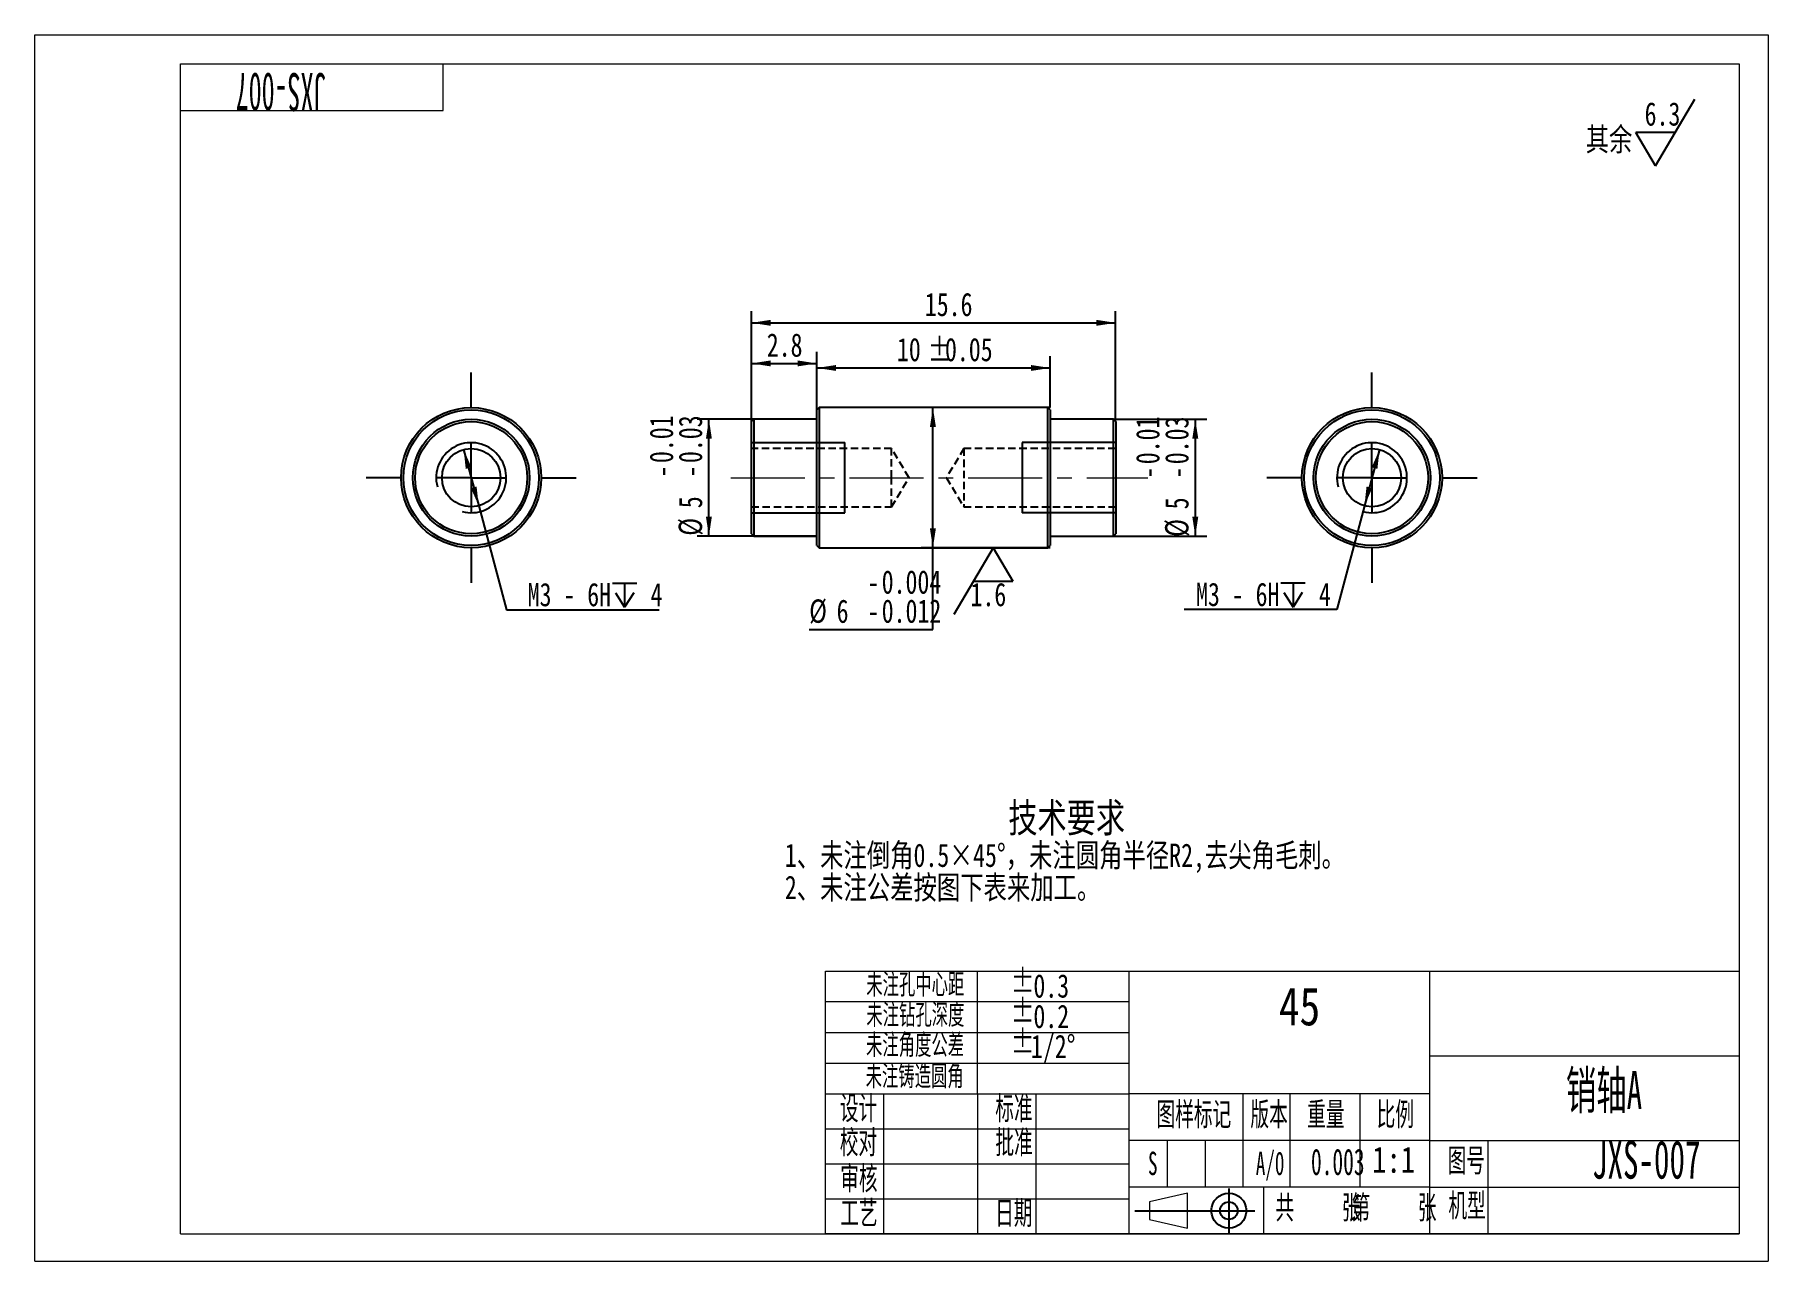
# Model space of a CAD drawing. Header units: millimetres. Extents: x 0 to 297, y 0 to 210.
import ezdxf

# ---------------------------------------------------------------- set-up
doc = ezdxf.new("R2010")
doc.units = ezdxf.units.MM
doc.linetypes.add('CENTERX2', pattern=[20.32, 12.7, -2.54, 2.54, -2.54])
doc.linetypes.add('HIDDEN', pattern=[1.905, 1.27, -0.635])
for name, color, linetype in [('02', 1, 'Continuous'), ('04', 2, 'HIDDEN'), ('05', 4, 'CENTERX2'), ('06', 5, 'Continuous'), ('12', 3, 'Continuous')]:
    doc.layers.add(name, color=color, linetype=linetype)
doc.styles.add('SLDTEXTSTYLE0', font='HYSWLONGFANGSONG.TTF', dxfattribs={"bigfont": 'bigfont'})
doc.styles.add('SLDTEXTSTYLE1', font='HYSWLONGFANGSONG.TTF')
doc.styles.add('SLDTEXTSTYLE2', font='HYSWLONGFANGSONG.TTF', dxfattribs={"width": 0.8, "bigfont": 'bigfont'})
doc.styles.add('SLDTEXTSTYLE3', font='仿宋_GB2312', dxfattribs={"width": 0.8})
doc.styles.add('SLDTEXTSTYLE4', font='HYSWLONGFANGSONG.TTF', dxfattribs={"width": 0.67})
doc.styles.add('SLDTEXTSTYLE5', font='HYSWLONGFANGSONG.TTF', dxfattribs={"width": 0.8})
doc.dimstyles.new('SLDDIMSTYLE0', dxfattribs={"dimtxt": 4, "dimasz": 3.302, "dimexe": 0, "dimexo": 0.0625, "dimgap": 1, "dimtad": 2, "dimlfac": 0.25, "dimrnd": 1e-09, "dimzin": 12, "dimdsep": 46, "dimtxsty": 'SLDTEXTSTYLE1', "dimsah": 1, "dimcen": 0.09, "dimadec": 0, "dimazin": 3, "dimtfac": 1, "dimtofl": 0, "dimtmove": 0, "dimatfit": 3, "dimfxl": 0, "dimfrac": 2, "dimtolj": 1, "dimtzin": 12, "dimarcsym": 0})
doc.dimstyles.new('SLDDIMSTYLE1', dxfattribs={"dimtxt": 4, "dimasz": 3.302, "dimexe": 0, "dimexo": 0.0625, "dimgap": 1, "dimtad": 0, "dimtih": 1, "dimtoh": 1, "dimlfac": 0.25, "dimrnd": 1e-09, "dimzin": 12, "dimdsep": 46, "dimtxsty": 'SLDTEXTSTYLE1', "dimsah": 1, "dimcen": 0.09, "dimadec": 0, "dimazin": 3, "dimtol": 1, "dimtp": -0.004, "dimtm": 0.012, "dimtfac": 1, "dimtdec": 3, "dimtofl": 0, "dimtmove": 0, "dimatfit": 3, "dimfxl": 0, "dimfrac": 2, "dimtolj": 1, "dimarcsym": 0})
doc.dimstyles.new('SLDDIMSTYLE2', dxfattribs={"dimtxt": 4, "dimasz": 3.302, "dimexe": 0, "dimexo": 0.0625, "dimgap": 1, "dimtad": 2, "dimlfac": 0.25, "dimrnd": 1e-09, "dimzin": 12, "dimdsep": 46, "dimtxsty": 'SLDTEXTSTYLE1', "dimsah": 1, "dimcen": 0.09, "dimadec": 0, "dimazin": 3, "dimtol": 1, "dimtp": -0.01, "dimtm": 0.03, "dimtfac": 1, "dimtofl": 0, "dimtmove": 0, "dimatfit": 3, "dimfxl": 0, "dimfrac": 2, "dimtolj": 1, "dimarcsym": 0})
doc.dimstyles.new('SLDDIMSTYLE3', dxfattribs={"dimtxt": 4, "dimasz": 3.302, "dimexe": 0, "dimexo": 0.0625, "dimgap": 1, "dimtad": 0, "dimtih": 1, "dimtoh": 1, "dimdec": 0, "dimlfac": 0.25, "dimrnd": 1e-09, "dimzin": 12, "dimdsep": 46, "dimtxsty": 'SLDTEXTSTYLE1', "dimsah": 1, "dimcen": 0, "dimadec": 0, "dimazin": 3, "dimtfac": 1, "dimtmove": 0, "dimatfit": 3, "dimfxl": 0, "dimfrac": 2, "dimtolj": 1, "dimtzin": 12, "dimarcsym": 0})

# ---------------------------------------------------------------- blocks, each defined once
blk = doc.blocks.new('块2')
at = {"color": 7, "linetype": 'Continuous', "lineweight": 15}
for p, q in [((265.02, 12.24), (258.52, 10.74)), ((265.02, 6.24), (265.02, 12.24)), ((258.52, 10.74), (258.52, 7.74)), ((258.52, 7.74), (265.02, 6.24))]:
    blk.add_line(p, q, dxfattribs=at)
for p, q in [((272.1, 13.04), (272.1, 5.42)), ((256.01, 9.24), (276.57, 9.24))]:
    blk.add_line(p, q)
for radius in [3, 1.5]:
    blk.add_circle((272.1, 9.24), radius)
blk = doc.blocks.new('SW_NOTE_0')
at = {"layer": '12', "color": 0, "attachment_point": 1, "style": 'SLDTEXTSTYLE0'}
for s, insert, char_height in [('\\M+18B5A术\\M+19776\\M+18B81', (0, 6.45), 5), ('1\\M+18141\\M+196A2\\M+1928D\\M+1937C\\M+18A700.5\\M+1817E45\\M+1818B\\M+18143\\M+196A2\\M+1928D圆\\M+18A70\\M+194BC\\M+18C61R2,\\M+18B8E\\M+190EB\\M+18A70\\M+196D1\\M+18E68\\M+18142', (-38.28, -0.47), 4), ('2\\M+18141\\M+196A2\\M+1928D\\M+18CF6\\M+18DB7\\M+188C2图\\M+189BA\\M+1955C\\M+19788\\M+189C1\\M+18D48\\M+18142', (-38.28, -5.97), 4)]:
    blk.add_mtext(s, dxfattribs=dict(at, insert=insert, char_height=char_height))
blk = doc.blocks.new('SW_SFSYMBOL_0')
at = {"layer": '12', "color": 0}
for p, q in [((1.88, -5.71), (8.62, 5.71)), ((1.88, -5.71), (-1.49, 0)), ((5.25, 0), (-1.49, 0))]:
    blk.add_line(p, q, dxfattribs=at)
at = {"layer": '12', "color": 0, "insert": (0, 5.16), "char_height": 4, "attachment_point": 1, "style": 'SLDTEXTSTYLE1'}
blk.add_mtext('6.3', dxfattribs=at)
blk = doc.blocks.new('_D')
at = {"layer": '12'}
for p, q in [((122.8, 144.16), (122.8, 155.72)), ((134, 144.16), (134, 155.72)), ((122.8, 153.72), (134, 153.72))]:
    blk.add_line(p, q, dxfattribs=at)
for points in [[(122.8, 153.72), (126.11, 153.21), (126.11, 154.23)], [(134, 153.72), (130.7, 154.23), (130.7, 153.21)]]:
    blk.add_solid(points, dxfattribs=at)
at = {"layer": '12', "insert": (125.43, 158.87), "char_height": 4, "attachment_point": 1, "style": 'SLDTEXTSTYLE1'}
blk.add_mtext('2.8', dxfattribs=at)
blk = doc.blocks.new('_D_1')
at = {"layer": '12'}
for p, q in [((134, 146.16), (134, 154.94)), ((174, 146.16), (174, 154.94)), ((134, 152.94), (174, 152.94))]:
    blk.add_line(p, q, dxfattribs=at)
for points in [[(134, 152.94), (137.31, 152.44), (137.31, 153.45)], [(174, 152.94), (170.7, 153.45), (170.7, 152.44)]]:
    blk.add_solid(points, dxfattribs=at)
at = {"layer": '12', "char_height": 4, "attachment_point": 1, "style": 'SLDTEXTSTYLE1'}
for s, insert in [('10', (147.73, 158.1)), ('%%p', (152.99, 158.12)), ('0.05', (155.96, 158.1))]:
    blk.add_mtext(s, dxfattribs=dict(at, insert=insert))
blk = doc.blocks.new('_D_2')
at = {"layer": '12'}
for p, q in [((174, 146.16), (151.89, 146.16)), ((153.89, 122.16), (153.89, 146.16)), ((174, 122.16), (151.89, 122.16)), ((153.89, 108.15), (153.89, 122.16)), ((132.7, 108.15), (153.89, 108.15))]:
    blk.add_line(p, q, dxfattribs=at)
for points in [[(153.89, 146.16), (153.38, 142.85), (154.4, 142.85)], [(153.89, 122.16), (154.4, 125.46), (153.38, 125.46)]]:
    blk.add_solid(points, dxfattribs=at)
at = {"layer": '12', "char_height": 4, "attachment_point": 1, "style": 'SLDTEXTSTYLE1'}
for s, insert in [('-', (142.65, 118.3)), ('0.004', (145.12, 118.3)), ('%%c', (132.7, 113.32)), ('6', (137.4, 113.31)), ('0.012', (145.12, 113.32)), ('-', (142.65, 113.32))]:
    blk.add_mtext(s, dxfattribs=dict(at, insert=insert))
blk = doc.blocks.new('_D_3')
at = {"layer": '12'}
for p, q in [((134, 144.16), (113.52, 144.16)), ((115.52, 124.16), (115.52, 144.16)), ((134, 124.16), (113.52, 124.16))]:
    blk.add_line(p, q, dxfattribs=at)
for points in [[(115.52, 144.16), (115.01, 140.85), (116.02, 140.85)], [(115.52, 124.16), (116.02, 127.46), (115.01, 127.46)]]:
    blk.add_solid(points, dxfattribs=at)
at = {"layer": '12', "char_height": 4, "attachment_point": 1, "rotation": 90, "style": 'SLDTEXTSTYLE1'}
for s, insert in [('0.01', (105.37, 136.66)), ('0.03', (110.34, 136.66)), ('-', (105.37, 134.19)), ('-', (110.34, 134.19)), ('5', (110.36, 128.93)), ('%%c', (110.34, 124.23))]:
    blk.add_mtext(s, dxfattribs=dict(at, insert=insert))
blk = doc.blocks.new('_D_4')
at = {"layer": '12'}
for p, q in [((122.8, 143.76), (122.8, 162.67)), ((122.8, 160.67), (185.2, 160.67)), ((185.2, 143.76), (185.2, 162.67))]:
    blk.add_line(p, q, dxfattribs=at)
for points in [[(122.8, 160.67), (126.11, 160.16), (126.11, 161.18)], [(185.2, 160.67), (181.9, 161.18), (181.9, 160.16)]]:
    blk.add_solid(points, dxfattribs=at)
at = {"layer": '12', "insert": (152.51, 165.82), "char_height": 4, "attachment_point": 1, "style": 'SLDTEXTSTYLE1'}
blk.add_mtext('15.6', dxfattribs=at)
blk = doc.blocks.new('_D_5')
at = {"layer": '12'}
for p, q in [((184.8, 144.16), (200.84, 144.16)), ((198.84, 144.16), (198.84, 124.16)), ((184.8, 124.16), (200.84, 124.16))]:
    blk.add_line(p, q, dxfattribs=at)
for points in [[(198.84, 144.16), (198.33, 140.85), (199.35, 140.85)], [(198.84, 124.16), (199.35, 127.46), (198.33, 127.46)]]:
    blk.add_solid(points, dxfattribs=at)
at = {"layer": '12', "char_height": 4, "attachment_point": 1, "rotation": 90, "style": 'SLDTEXTSTYLE1'}
for s, insert in [('0.01', (188.69, 136.46)), ('0.03', (193.67, 136.46)), ('-', (188.69, 134)), ('-', (193.67, 134)), ('5', (193.68, 128.74)), ('%%c', (193.67, 124.04))]:
    blk.add_mtext(s, dxfattribs=dict(at, insert=insert))
blk = doc.blocks.new('SW_SFSYMBOL_1')
at = {"layer": '12', "color": 0}
for p, q in [((3.9, 11.16), (-2.85, -0.27)), ((3.9, 11.16), (7.27, 5.44)), ((0.53, 5.44), (7.27, 5.44))]:
    blk.add_line(p, q, dxfattribs=at)
at = {"layer": '12', "color": 0, "insert": (0, 5.16), "char_height": 4, "attachment_point": 1, "style": 'SLDTEXTSTYLE1'}
blk.add_mtext('1.6', dxfattribs=at)
blk = doc.blocks.new('SW_SYMBOL_HOLE_DEPTH')
at = {"layer": '12', "color": 0}
for p, q in [((0, 875), (800, 875)), ((400, 875), (400, 75)), ((100, 555), (400, 75)), ((700, 555), (400, 75))]:
    blk.add_line(p, q, dxfattribs=at)
blk = doc.blocks.new('_D_6')
at = {"layer": '12'}
for p, q in [((230.41, 138.99), (227.82, 129.33)), ((227.82, 129.33), (223.07, 111.59)), ((223.07, 111.59), (196.93, 111.59))]:
    blk.add_line(p, q, dxfattribs=at)
for points in [[(230.41, 138.99), (229.06, 135.93), (230.04, 135.66)], [(227.82, 129.33), (229.16, 132.38), (228.18, 132.65)]]:
    blk.add_solid(points, dxfattribs=at)
at = {"layer": '12', "xscale": 0.00515627095908786, "yscale": 0.00515627095908786, "zscale": 0.00515627095908786}
blk.add_blockref('SW_SYMBOL_HOLE_DEPTH', (213.52, 111.62), dxfattribs=at)
at = {"layer": '12', "char_height": 4, "attachment_point": 1, "style": 'SLDTEXTSTYLE1'}
for s, insert in [(' M3 - 6H ', (196.93, 116.18)), (' 4', (217.98, 116.18))]:
    blk.add_mtext(s, dxfattribs=dict(at, insert=insert))
blk = doc.blocks.new('SW_CENTERMARKSYMBOL_0')
at = {"layer": '05', "color": 0}
for p, q in [((0, 12), (0, 18)), ((0, 0), (0, 6)), ((-12, 0), (-18, 0)), ((0, 0), (-6, 0)), ((0, 0), (0, -6)), ((0, 0), (6, 0)), ((12, 0), (18, 0)), ((0, -12), (0, -18))]:
    blk.add_line(p, q, dxfattribs=at)
blk = doc.blocks.new('_D_7')
at = {"layer": '12'}
for p, q in [((73.5, 138.99), (76.09, 129.33)), ((76.09, 129.33), (80.85, 111.56)), ((80.85, 111.56), (106.98, 111.56))]:
    blk.add_line(p, q, dxfattribs=at)
for points in [[(73.5, 138.99), (73.86, 135.66), (74.84, 135.93)], [(76.09, 129.33), (75.72, 132.65), (74.74, 132.38)]]:
    blk.add_solid(points, dxfattribs=at)
at = {"layer": '12', "xscale": 0.00515627095908786, "yscale": 0.00515627095908786, "zscale": 0.00515627095908786}
blk.add_blockref('SW_SYMBOL_HOLE_DEPTH', (99.02, 111.58), dxfattribs=at)
at = {"layer": '12', "char_height": 4, "attachment_point": 1, "style": 'SLDTEXTSTYLE1'}
for s, insert in [(' M3 - 6H ', (82.43, 116.15)), (' 4', (103.48, 116.15))]:
    blk.add_mtext(s, dxfattribs=dict(at, insert=insert))
blk = doc.blocks.new('SW_CENTERMARKSYMBOL_1')
at = {"layer": '05', "color": 0}
for p, q in [((0, 12), (0, 18)), ((0, 0), (0, 6)), ((-12, 0), (-18, 0)), ((0, 0), (-6, 0)), ((0, 0), (0, -6)), ((0, 0), (6, 0)), ((12, 0), (18, 0)), ((0, -12), (0, -18))]:
    blk.add_line(p, q, dxfattribs=at)

msp = doc.modelspace()

# ---------------------------------------------------------------- linework, layer by layer
for p, q in [((134.404, 146.156), (134.004, 145.756)), ((134.004, 122.556), (134.004, 145.756)), ((173.604, 146.156), (134.404, 146.156)), ((134.404, 146.156), (134.404, 122.156)), ((174.004, 145.756), (173.604, 146.156)), ((173.604, 134.156), (173.604, 146.156)), ((174.004, 145.756), (174.004, 134.156)), ((123.204, 144.156), (122.804, 143.756)), ((122.804, 124.556), (122.804, 143.756)), ((134.004, 144.156), (123.204, 144.156)), ((123.204, 144.156), (123.204, 124.156)), ((184.804, 144.156), (174.004, 144.156)), ((185.204, 143.756), (184.804, 144.156)), ((184.804, 134.156), (184.804, 144.156)), ((185.204, 143.756), (185.204, 134.156)), ((173.604, 122.156), (173.604, 134.156)), ((174.004, 134.156), (174.004, 122.556)), ((184.804, 124.156), (184.804, 134.156)), ((185.204, 134.156), (185.204, 124.556)), ((122.804, 124.556), (123.204, 124.156)), ((123.204, 124.156), (134.004, 124.156)), ((134.004, 122.556), (134.404, 122.156)), ((134.404, 122.156), (173.604, 122.156)), ((173.604, 122.156), (174.004, 122.556)), ((174.004, 124.156), (184.804, 124.156)), ((184.804, 124.156), (185.204, 124.556))]:
    msp.add_line(p, q)
at = {"color": 7, "linetype": 'CENTERX2', "lineweight": 0, "true_color": 0xffffff}
msp.add_line((119.277, 134.156), (190.698, 134.156), dxfattribs=at)
for centre, radius in [((74.793, 134.156), 12), ((74.793, 134.156), 11.6), ((229.112, 134.156), 12), ((229.112, 134.156), 11.6), ((74.793, 134.156), 10), ((74.793, 134.156), 9.6), ((229.112, 134.156), 10), ((229.112, 134.156), 9.6), ((74.793, 134.156), 5), ((229.112, 134.156), 5)]:
    msp.add_circle(centre, radius)
at = {"layer": '02'}
for p, q in [((122.804, 140.156), (138.804, 140.156)), ((138.804, 128.156), (138.804, 140.156)), ((185.204, 140.156), (169.204, 140.156)), ((169.204, 140.156), (169.204, 128.156)), ((122.804, 128.156), (138.804, 128.156)), ((185.204, 128.156), (169.204, 128.156))]:
    msp.add_line(p, q, dxfattribs=at)
for centre in [(74.793, 134.156), (74.793, 134.156), (229.112, 134.156), (229.112, 134.156)]:
    msp.add_arc(centre, 6, 255, 195, dxfattribs=at)
at = {"layer": '04'}
for p, q in [((146.804, 139.156), (122.804, 139.156)), ((146.804, 134.156), (146.804, 139.156)), ((149.808, 134.156), (146.804, 139.156)), ((159.204, 139.156), (156.199, 134.156)), ((159.204, 139.156), (159.204, 129.156)), ((185.204, 139.156), (159.204, 139.156)), ((146.804, 129.156), (146.804, 134.156)), ((146.804, 129.156), (149.808, 134.156)), ((156.199, 134.156), (159.204, 129.156)), ((122.804, 129.156), (146.804, 129.156)), ((159.204, 129.156), (185.204, 129.156))]:
    msp.add_line(p, q, dxfattribs=at)
at = {"layer": '06', "color": 5, "linetype": 'Continuous', "lineweight": 0, "true_color": 0x0000ff}
for p, q in [((0.011, 0), (0.011, 210)), ((0.011, 210), (297.011, 210)), ((297.011, 210), (297.011, 0)), ((25.011, 4.693), (25.011, 205)), ((25.011, 205), (292.011, 205)), ((70.011, 197), (70.011, 205)), ((292.011, 205), (292.011, 4.693)), ((25.011, 197), (70.011, 197)), ((135.511, 4.693), (135.511, 49.693)), ((135.511, 49.693), (292.011, 49.693)), ((161.511, 28.693), (161.511, 49.693)), ((187.511, 4.693), (187.511, 49.693)), ((239.011, 4.693), (239.011, 49.693)), ((292.011, 49.693), (292.011, 4.693)), ((187.511, 44.443), (135.511, 44.443)), ((135.511, 39.193), (187.511, 39.193)), ((135.511, 33.943), (187.511, 33.943)), ((239.011, 35.193), (292.011, 35.193)), ((135.511, 28.693), (187.511, 28.693)), ((145.511, 4.693), (145.511, 28.693)), ((161.511, 28.693), (161.511, 4.693)), ((171.511, 28.693), (171.511, 4.693)), ((239.011, 28.693), (187.511, 28.693)), ((207.011, 28.693), (207.011, 12.693)), ((215.011, 28.693), (215.011, 12.693)), ((227.011, 28.693), (227.011, 12.693)), ((135.511, 22.693), (187.511, 22.693)), ((239.011, 20.693), (187.511, 20.693)), ((194.011, 20.693), (194.011, 12.693)), ((200.511, 20.693), (200.511, 12.693)), ((239.011, 20.693), (292.011, 20.693)), ((249.011, 4.693), (249.011, 20.693)), ((135.511, 16.693), (187.511, 16.693)), ((239.011, 12.693), (187.511, 12.693)), ((210.511, 12.693), (210.511, 4.693)), ((239.011, 12.693), (292.011, 12.693)), ((135.511, 10.693), (187.511, 10.693)), ((25.011, 4.693), (292.011, 4.693)), ((292.011, 4.693), (135.511, 4.693)), ((0.011, 0), (297.011, 0))]:
    msp.add_line(p, q, dxfattribs=at)

# ---------------------------------------------------------------- block references
msp.add_blockref('块2', (-67.513, -0.581))
at = {"layer": '05'}
for name, p in [('SW_CENTERMARKSYMBOL_1', (74.793, 134.156)), ('SW_CENTERMARKSYMBOL_0', (229.112, 134.156))]:
    msp.add_blockref(name, p, dxfattribs=at)
at = {"layer": '12'}
for name, p in [('SW_SFSYMBOL_0', (275.82, 193.274)), ('SW_SFSYMBOL_1', (160.335, 111)), ('SW_NOTE_0', (166.809, 71.994))]:
    msp.add_blockref(name, p, dxfattribs=at)

# ---------------------------------------------------------------- texts
at = {"layer": '12', "insert": (42.228, 196.917), "char_height": 6.5, "attachment_point": 2, "rotation": 180, "style": 'SLDTEXTSTYLE4'}
msp.add_mtext('JXS-007', dxfattribs=at)
at = {"layer": '12'}
for s, insert, char_height, attachment_point, style in [('\\M+191B4\\M+1975D', (265.72, 194.097), 4, 1, 'SLDTEXTSTYLE0'), ('\\M+196A2\\M+1928D\\M+18D45\\M+19286\\M+19053\\M+18B97', (142.475, 49.204), 3.5, 1, 'SLDTEXTSTYLE2'), ('%%p', (167.226, 50.041), 4, 1, 'SLDTEXTSTYLE1'), ('0.3', (171.109, 49.147), 4, 1, 'SLDTEXTSTYLE1'), ('\\M+196A2\\M+1928D钻\\M+18D45\\M+1905B\\M+19378', (142.492, 44.018), 3.5, 1, 'SLDTEXTSTYLE2'), ('%%p', (167.226, 44.937), 4, 1, 'SLDTEXTSTYLE1'), ('45', (216.698, 46.891), 6.5, 2, 'SLDTEXTSTYLE3'), ('0.2', (171.109, 43.936), 4, 1, 'SLDTEXTSTYLE1'), ('\\M+196A2\\M+1928D\\M+18A70\\M+19378\\M+18CF6\\M+18DB7', (142.437, 38.858), 3.5, 1, 'SLDTEXTSTYLE2'), ('%%p', (167.226, 39.664), 4, 1, 'SLDTEXTSTYLE1'), ('1/2°', (170.681, 38.787), 4, 1, 'SLDTEXTSTYLE1'), ('\\M+196A2\\M+1928D铸\\M+191A2圆\\M+18A70', (142.368, 33.516), 3.5, 1, 'SLDTEXTSTYLE2'), ('销轴A', (268.87, 32.561), 6.5, 2, 'SLDTEXTSTYLE2'), ('设计', (137.953, 28.243), 4, 1, 'SLDTEXTSTYLE2'), ('标\\M+18F79', (164.578, 28.243), 4, 1, 'SLDTEXTSTYLE2'), ('图样标记', (192.202, 27.199), 4, 1, 'SLDTEXTSTYLE2'), ('\\M+194C5\\M+1967B', (208.286, 27.199), 4, 1, 'SLDTEXTSTYLE2'), ('\\M+18F64\\M+197CA', (218.011, 27.199), 4, 1, 'SLDTEXTSTYLE2'), ('\\M+194E4\\M+197E1', (229.911, 27.199), 4, 1, 'SLDTEXTSTYLE2'), ('\\M+18D5A对', (137.944, 22.4), 4, 1, 'SLDTEXTSTYLE2'), ('\\M+194E1\\M+18F79', (164.589, 22.4), 4, 1, 'SLDTEXTSTYLE2'), ('S', (191.558, 18.76), 4, 2, 'SLDTEXTSTYLE5'), ('A/0', (209.207, 18.777), 4, 1, 'SLDTEXTSTYLE5'), ('0.003', (223.252, 19.28), 4.5, 2, 'SLDTEXTSTYLE5'), ('1:1', (232.828, 19.661), 4.5, 2, 'SLDTEXTSTYLE3'), ('图\\M+18D86', (242.068, 19.286), 4, 1, 'SLDTEXTSTYLE2'), ('JXS-007', (276.098, 20.653), 6.5, 2, 'SLDTEXTSTYLE5'), ('审\\M+18A6A', (138.018, 16.249), 4, 1, 'SLDTEXTSTYLE2'), ('\\M+18AF7\\M+18C5E', (242.202, 11.59), 4, 1, 'SLDTEXTSTYLE2'), ('\\M+18D48艺', (138.02, 10.305), 4, 1, 'SLDTEXTSTYLE2'), ('\\M+193FA\\M+18AFA', (164.55, 10.305), 4, 1, 'SLDTEXTSTYLE2'), ('\\M+18BA4     张', (212.574, 11.239), 4, 1, 'SLDTEXTSTYLE2'), ('\\M+191E6     张', (225.608, 11.239), 4, 1, 'SLDTEXTSTYLE2')]:
    msp.add_mtext(s, dxfattribs=dict(at, insert=insert, char_height=char_height, attachment_point=attachment_point, style=style))

# ---------------------------------------------------------------- dimensions: what is measured, and where the dimension line sits
for base, p1, p2, picture, middle in [((185.204, 160.668), (122.804, 143.756), (185.204, 143.756), '_D_4', (156.886, 160.668)), ((134.004, 156.192), (122.804, 144.156), (134.004, 144.156), '_D', (128.929, 156.192))]:
    dim = msp.add_linear_dim(base=base, p1=p1, p2=p2, dimstyle='SLDDIMSTYLE0', dxfattribs=at)
    dim.commit()
    dim.dimension.update_dxf_attribs({"geometry": picture, "text_midpoint": middle, "dimtype": 160})
dim = msp.add_linear_dim(base=(174.004, 156.192), p1=(134.004, 146.156), p2=(174.004, 146.156), text='<>%%p0.05', dimstyle='SLDDIMSTYLE0', dxfattribs=at)
dim.commit()
dim.dimension.update_dxf_attribs({"geometry": '_D_1', "text_midpoint": (155.356, 156.192), "dimtype": 160})
for base, p1, p2, dimstyle, picture, middle in [((115.517, 144.156), (134.004, 124.156), (134.004, 144.156), 'SLDDIMSTYLE2', '_D_3', (115.517, 133.952)), ((153.889, 146.156), (174.004, 122.156), (174.004, 146.156), 'SLDDIMSTYLE1', '_D_2', (153.889, 113.135)), ((198.839, 124.156), (184.804, 144.156), (184.804, 124.156), 'SLDDIMSTYLE2', '_D_5', (198.839, 133.758))]:
    dim = msp.add_linear_dim(base=base, p1=p1, p2=p2, angle=90, text='%%c<>', dimstyle=dimstyle, dxfattribs=at)
    dim.commit()
    dim.dimension.update_dxf_attribs({"geometry": picture, "text_midpoint": middle, "dimtype": 160})
for p1, p2, picture, middle in [((76.086, 129.326), (73.499, 138.986), '_D_7', (94.707, 113.748)), ((227.818, 129.326), (230.406, 138.986), '_D_6', (209.207, 113.782))]:
    dim = msp.add_diameter_dim_2p(p1=p1, p2=p2, text=' M3 - 6H {\\fGDT;x} 4\\P', dimstyle='SLDDIMSTYLE3', override={"dimpost": '<>'}, dxfattribs=at)
    dim.commit()
    dim.dimension.update_dxf_attribs({"geometry": picture, "text_midpoint": middle, "dimtype": 163})

doc.saveas('drawing.dxf')
